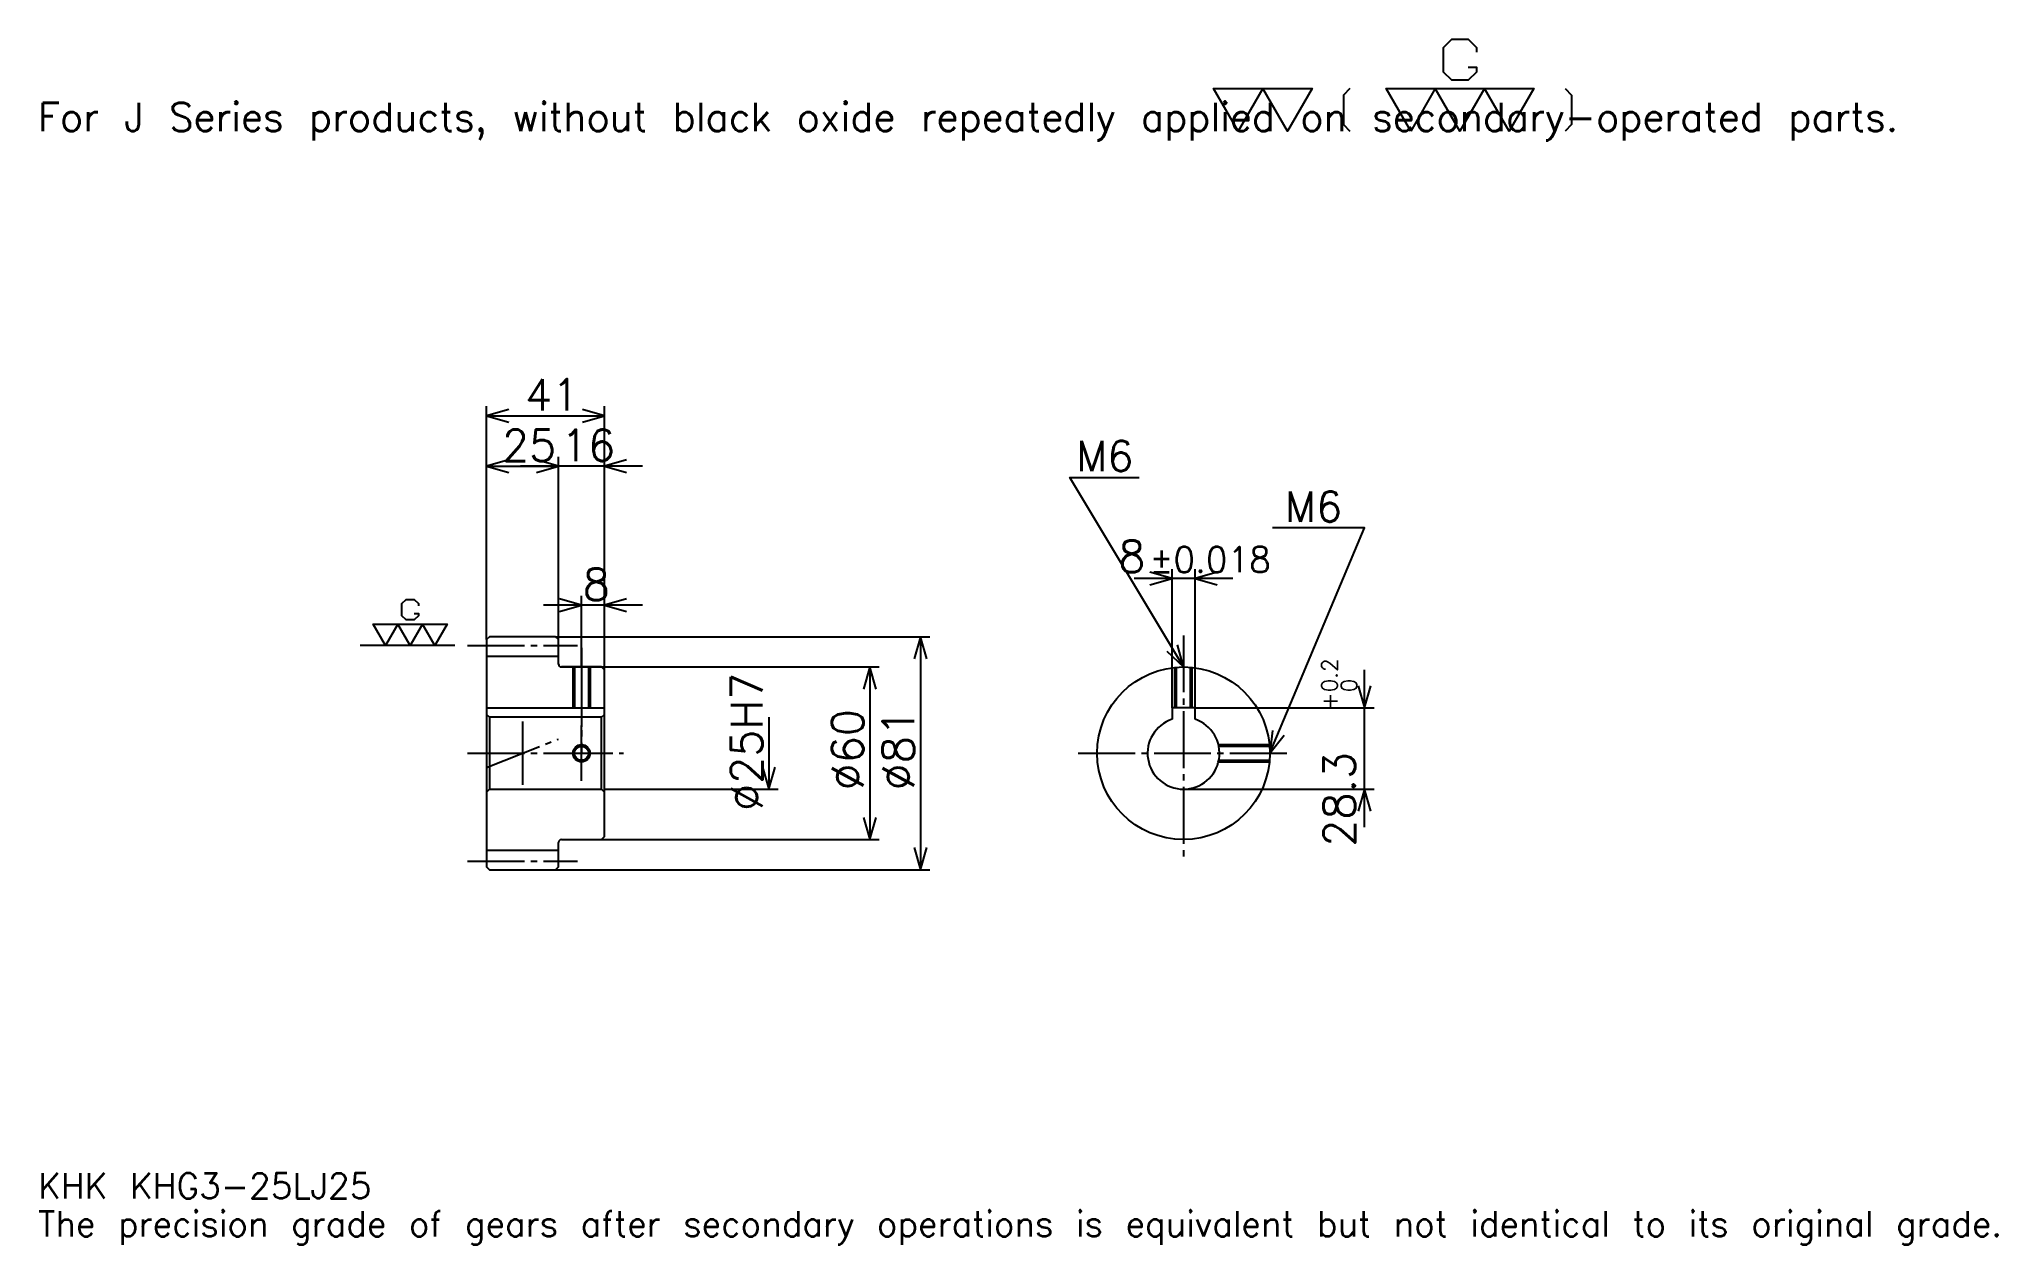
# Model space of a CAD drawing. Extents: x 22 to 703, y 8 to 427.
import ezdxf

# ---------------------------------------------------------------- set-up
doc = ezdxf.new("R2010")
doc.units = 0
doc.linetypes.add('DASHDOT', pattern=[26.347826, 19.76087, -2.195652, 2.195652, -2.195652])
doc.layers.get('0').update_dxf_attribs({"linetype": 'CONTINUOUS'})
doc.layers.add('DASHDOT', color=6, linetype='DASHDOT')
doc.styles.add('KANJI', font='TXT', dxfattribs={"bigfont": 'BIGFONT'})

msp = doc.modelspace()

# ---------------------------------------------------------------- linework, layer by layer
at = {"color": 5}
for p, q in [((177.847809, 219.445648), (177.847809, 299.586945)), ((218.847809, 219.445648), (218.847809, 299.586945)), ((177.847809, 296.293457), (218.847809, 296.293457)), ((202.847809, 219.445648), (202.847809, 282.021729)), ((177.847809, 278.728271), (202.847809, 278.728271)), ((232.021729, 278.728271), (189.673889, 278.728271)), ((437.282593, 239.684784), (402.934753, 239.684784)), ((416.108673, 194.745651), (416.108673, 242.978256)), ((424.108673, 194.745651), (424.108673, 242.978256)), ((210.847809, 219.445648), (210.847809, 233.717392)), ((232.021729, 230.423904), (197.673889, 230.423904)), ((177.847809, 218.445648), (177.847809, 219.445648)), ((201.847809, 219.445648), (218.847809, 219.445648)), ((202.847809, 218.445648), (202.847809, 219.445648)), ((210.847809, 208.945648), (210.847809, 219.445648)), ((210.847809, 208.945648), (210.847809, 219.445648)), ((218.847809, 219.445648), (331.923889, 219.445648)), ((218.847809, 207.945648), (218.847809, 219.445648)), ((328.630432, 219.445648), (328.630432, 138.445648)), ((203.847809, 208.945648), (218.847809, 208.945648)), ((218.847809, 208.945648), (314.358673, 208.945648)), ((311.065186, 208.945648), (311.065186, 148.945648)), ((483.043457, 153.271729), (483.043457, 207.919556)), ((275.934753, 191.445648), (275.934753, 166.445648)), ((424.108673, 194.745651), (486.336945, 194.745651)), ((218.847809, 166.445648), (279.228241, 166.445648)), ((420.108673, 166.445648), (486.336945, 166.445648)), ((203.847809, 148.945648), (218.847809, 148.945648)), ((218.847809, 148.945648), (314.358673, 148.945648)), ((201.847809, 138.445648), (218.847809, 138.445648)), ((218.847809, 138.445648), (331.923889, 138.445648))]:
    msp.add_line(p, q, dxfattribs=at)
at = {"color": 7}
for p, q in [((166.869553, 216.445648), (133.934769, 216.445648)), ((190.347809, 189.923904), (190.347809, 167.967392))]:
    msp.add_line(p, q, dxfattribs=at)
at = {"color": 4}
for p, q in [((177.847809, 212.695648), (202.847809, 212.695648)), ((177.847809, 194.745651), (218.847809, 194.745651)), ((178.847809, 191.445648), (178.847809, 166.445648)), ((217.847809, 191.445648), (218.847809, 192.445648)), ((217.847809, 166.445648), (218.847809, 165.445648)), ((177.847809, 145.195648), (202.847809, 145.195648))]:
    msp.add_line(p, q, dxfattribs=at)
at = {"color": 7}
for points in [[(519.052185, 417.481293), (521.906494, 417.481293), (521.906494, 415.768677), (519.052185, 412.914337), (513.343506, 412.914337), (510.489136, 415.768677), (510.489136, 424.331726), (513.343506, 427.186066), (519.052185, 427.186066), (521.906494, 424.331726), (521.906494, 422.61911)], [(439.130432, 395.217377), (430.567383, 410.059998), (464.81955, 410.059998), (456.256531, 395.217377), (447.693481, 410.059998), (439.130432, 395.217377)], [(477.949554, 410.059998), (475.666077, 407.77652), (475.666077, 397.500854), (477.949554, 395.217377)], [(499.071747, 395.217377), (490.508698, 410.059998), (541.886963, 410.059998), (533.323914, 395.217377), (524.760864, 410.059998), (516.197815, 395.217377), (507.634766, 410.059998), (499.071747, 395.217377)], [(552.733459, 410.059998), (555.016968, 407.77652), (555.016968, 397.500854), (552.733459, 395.217377)], [(152.707596, 227.577606), (154.134766, 227.577606), (154.134766, 226.721298), (152.707596, 225.294128), (149.853241, 225.294128), (148.426071, 226.721298), (148.426071, 231.002823), (149.853241, 232.429993), (152.707596, 232.429993), (154.134766, 231.002823), (154.134766, 230.146515)], [(142.717377, 216.445648), (138.435852, 223.866943), (164.124985, 223.866943), (159.84346, 216.445648), (155.561935, 223.866943), (151.280411, 216.445648), (146.998901, 223.866943), (142.717377, 216.445648)]]:
    msp.add_lwpolyline(points, dxfattribs=at)
at = {"color": 5}
for points in [[(185.532593, 298.489136), (177.847809, 296.293457), (185.532593, 294.097809)], [(211.163025, 294.097809), (218.847809, 296.293457), (211.163025, 298.489136)], [(185.532593, 280.92392), (177.847809, 278.728271), (185.532593, 276.532593)], [(195.163025, 276.532593), (202.847809, 278.728271), (195.163025, 280.92392)], [(195.163025, 276.532593), (202.847809, 278.728271), (195.163025, 280.92392)], [(226.532593, 280.92392), (218.847809, 278.728271), (226.532593, 276.532593)], [(420.108673, 208.945648), (380.586945, 274.815216), (404.739136, 274.815216)], [(450.108673, 178.945648), (483.043457, 257.25), (450.986938, 257.25)], [(408.423889, 237.489136), (416.108673, 239.684784), (408.423889, 241.880432)], [(431.793457, 241.880432), (424.108673, 239.684784), (431.793457, 237.489136)], [(203.163025, 228.228256), (210.847809, 230.423904), (203.163025, 232.619568)], [(226.532593, 232.619568), (218.847809, 230.423904), (226.532593, 228.228256)], [(330.82605, 211.760864), (328.630432, 219.445648), (326.434753, 211.760864)], [(414.272125, 214.40564), (420.108673, 208.945648), (418.037659, 216.664948)], [(313.260864, 201.260864), (311.065186, 208.945648), (308.869568, 201.260864)], [(480.847809, 202.430435), (483.043457, 194.745651), (485.239105, 202.430435)], [(451.064148, 186.880615), (450.108673, 178.945648), (455.112, 185.178101)], [(273.739105, 174.130432), (275.934753, 166.445648), (278.130432, 174.130432)], [(485.239105, 158.760864), (483.043457, 166.445648), (480.847809, 158.760864)], [(308.869568, 156.630432), (311.065186, 148.945648), (313.260864, 156.630432)], [(326.434753, 146.130432), (328.630432, 138.445648), (330.82605, 146.130432)]]:
    msp.add_lwpolyline(points, dxfattribs=at)
at = {"color": 4}
for points in [[(202.847809, 209.945648), (202.847809, 218.445648), (201.847809, 219.445648), (178.847809, 219.445648), (177.847809, 218.445648), (177.847809, 165.445648)], [(203.847809, 148.945648), (217.847809, 148.945648), (218.847809, 149.945648), (218.847809, 207.945648), (217.847809, 208.945648), (203.847809, 208.945648)], [(207.847809, 208.945648), (207.847809, 194.745651)], [(208.387817, 208.945648), (208.387817, 194.745651)], [(213.3078, 208.945648), (213.3078, 194.745651)], [(213.847809, 208.945648), (213.847809, 194.745651)], [(417.108673, 194.745651), (417.108673, 208.795273)], [(417.648682, 194.745651), (417.648682, 208.84462)], [(422.568665, 194.745651), (422.568665, 208.84462)], [(423.108673, 194.745651), (423.108673, 208.795273)], [(177.847809, 165.445648), (178.847809, 166.445648), (217.847809, 166.445648), (217.847809, 191.445648), (178.847809, 191.445648), (177.847809, 192.445648)], [(424.108673, 190.788361), (424.108673, 194.745651), (416.108673, 194.745651), (416.108673, 190.788361)], [(432.243347, 181.945648), (449.958282, 181.945648)], [(432.364197, 181.405655), (450.007629, 181.405655)], [(432.243347, 175.945648), (449.958282, 175.945648)], [(432.364197, 176.485641), (450.007629, 176.485641)], [(177.847809, 165.445648), (177.847809, 139.445648), (178.847809, 138.445648), (201.847809, 138.445648), (202.847809, 139.445648), (202.847809, 147.945648)]]:
    msp.add_lwpolyline(points, dxfattribs=at)
for centre, radius in [((420.108673, 178.945648), 30), ((210.847809, 178.945648), 2.46)]:
    msp.add_circle(centre, radius, dxfattribs=at)
at = {"color": 7}
msp.add_circle((210.847809, 178.945648), 3, dxfattribs=at)
at = {"color": 4}
for centre, radius, start, end in [((203.847809, 209.945648), 1, 180, 270), ((420.108673, 178.945648), 12.5, 108.662925185, 71.337074815), ((203.847809, 147.945648), 1, 90, 180)]:
    msp.add_arc(centre, radius, start, end, dxfattribs=at)
at = {"layer": 'DASHDOT', "color": 7}
for p, q in [((420.108673, 219.923904), (420.108673, 142.358688)), ((171.260849, 216.445648), (209.434769, 216.445648)), ((210.847809, 208.945648), (210.847809, 178.945648)), ((177.847809, 174.021774), (202.847809, 183.869522)), ((171.260849, 178.945648), (225.434769, 178.945648)), ((383.521729, 178.945648), (456.695648, 178.945648)), ((171.260849, 141.445648), (209.434769, 141.445648))]:
    msp.add_line(p, q, dxfattribs=at)
for points in [[(210.847809, 215.532608), (210.847809, 188.158691)], [(210.847809, 169.358688), (210.847809, 188.532608)], [(201.260849, 178.945648), (220.434769, 178.945648)]]:
    msp.add_lwpolyline(points, dxfattribs=at)

# ---------------------------------------------------------------- texts
at = {"color": 7, "style": 'KANJI'}
for s, height, p in [('For J Series products, without black oxide repeatedly applied on secondary-operated parts.', 9.880435, (21.956522, 395.217377)), ('41', 10.978261, (191.211945, 298.049988)), ('25', 10.978261, (183.211945, 280.484772)), ('16', 10.978261, (203.711945, 280.484772)), ('M6', 10.539131, (382.782593, 277.010864)), ('M6', 10.539131, (455.378235, 259.445648)), ('8', 10.978261, (397.447388, 241.880432)), ('%%p0.018', 8.782609, (408.314514, 241.880432)), ('8', 10.978261, (211.279877, 232.180435)), ('KHK KHG3-25LJ25', 8.782609, (21.956522, 24.152174)), ('The precision grade of gears after secondary operations is equivalent but not identical to its original grade.', 8.782609, (21.956522, 10.978261))]:
    msp.add_text(s, height=height, dxfattribs=at).set_placement(p)
for s, height, p in [('0.2', 5.48913, (473.602142, 200.128784)), ('%%c25H7', 10.978261, (273.739105, 158.910324)), ('+', 5.48913, (473.602142, 193.980957)), ('0', 5.48913, (480.408661, 200.128784)), ('%%c60', 10.978261, (308.869568, 166.046188)), ('%%c81', 10.978261, (326.434753, 166.046188)), ('28.3', 10.978261, (479.749969, 146.462692))]:
    msp.add_text(s, height=height, rotation=90, dxfattribs=at).set_placement(p)

doc.saveas('drawing.dxf')
